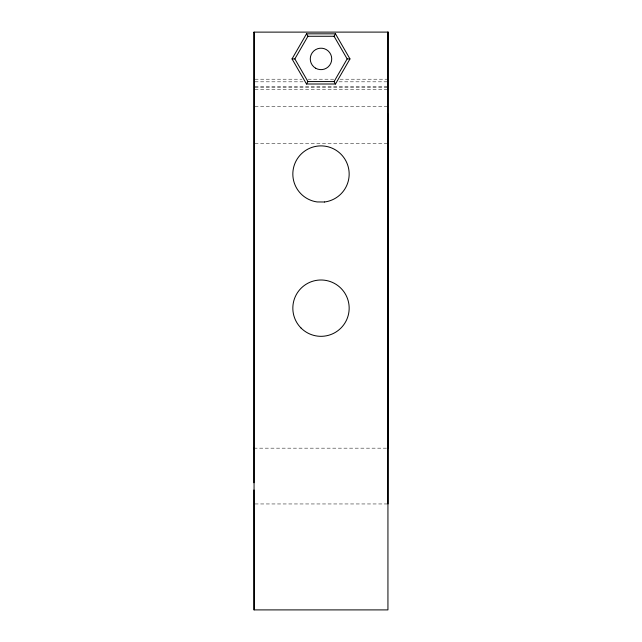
<?xml version="1.0" encoding="UTF-8"?>
<svg xmlns="http://www.w3.org/2000/svg" width="642" height="642" viewBox="0 0 642 642"><rect width="100%" height="100%" fill="white"/><g stroke="black" fill="none" stroke-linecap="round" stroke-linejoin="round"><path stroke-width="0.48" stroke-dasharray="3.21 2.41" d="M254.946 79.207L301.981 79.207M307.991 79.207L334.009 79.207M340.019 79.207L388.057 79.207M254.946 81.823L302.984 81.823M339.016 81.823L387.054 81.823M254.946 86.542L387.054 86.542M254.946 87.601L387.054 87.601M254.946 89.752L387.054 89.752M254.946 106.564L387.054 106.564M254.946 143.399L387.054 143.399M253.975 448.164L386.99 448.164M254.978 503.954L386.99 503.954"/><path stroke-width="0.96" d="M253.943 482.768L254.063 32.1L254.063 609.9L387.937 609.9L387.937 32.1M387.985 448.164L388.057 114.308M253.975 448.164L253.975 449.119M292.03 58.92L306.515 33.833L335.485 33.833L349.97 58.92L335.485 84.006L306.515 84.006L292.03 58.92L294.847 58.92L307.927 36.273L334.073 36.273L347.153 58.92L334.073 81.566L307.927 81.566L294.847 58.92M306.515 84.006L307.927 81.566M334.073 36.273L335.485 33.833M253.991 32.124L388.057 32.1L387.985 503.954M347.153 58.92L349.97 58.92M306.515 33.833L307.927 36.273M334.073 81.566L335.485 84.006M388.033 32.1L388.057 38.809M253.943 489.982L254.063 609.9M324.475 201.997L317.124 201.941A28.16 28.16 0 0 1 297.358 158.743A28.16 28.16 0 0 1 344.858 159.088A28.16 28.16 0 0 1 324.475 201.997M301.082 328.07A28.16 28.16 0 0 0 348.205 315.447A28.16 28.16 0 0 0 313.713 280.955A28.16 28.16 0 0 0 301.082 328.07M315.639 68.213A10.729 10.729 0 0 0 331.729 58.92A10.729 10.729 0 0 0 315.639 49.627A10.729 10.729 0 0 0 315.639 68.213"/></g></svg>
